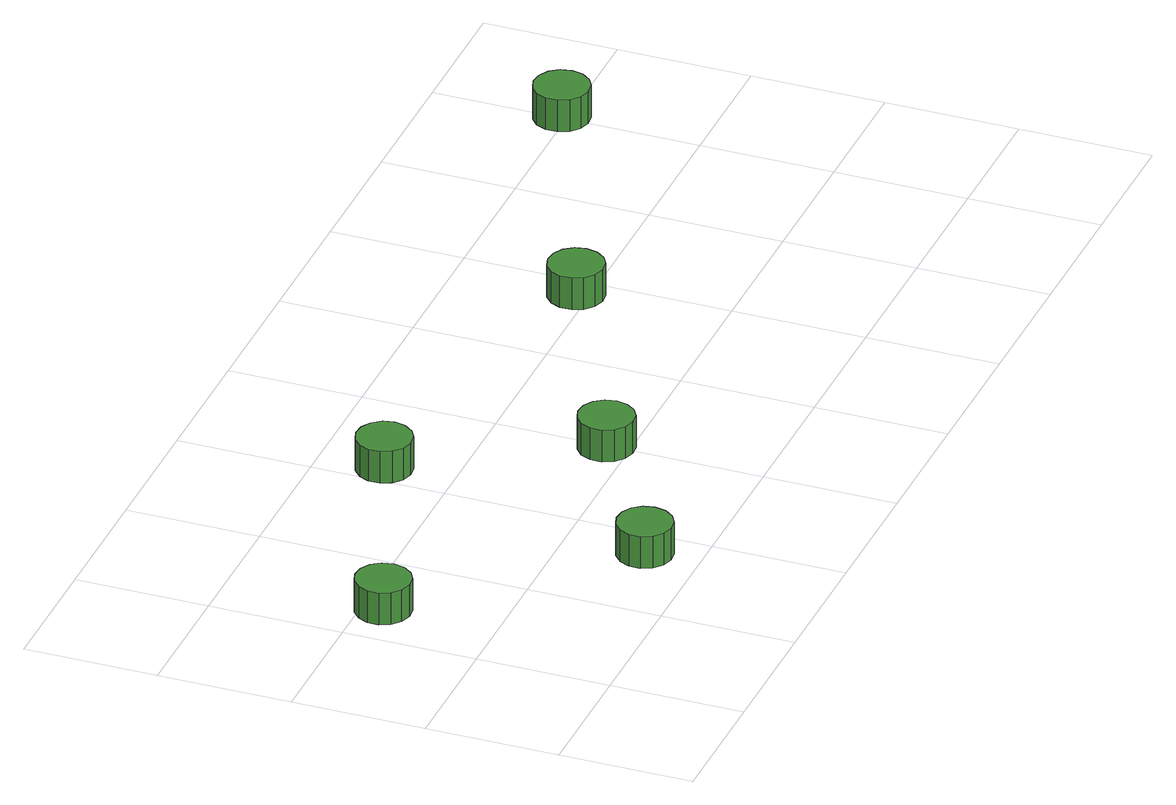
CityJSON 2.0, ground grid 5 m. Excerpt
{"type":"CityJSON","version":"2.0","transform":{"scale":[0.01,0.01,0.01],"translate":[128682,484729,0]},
"CityObjects":{
"tree1":{"type":"SolitaryVegetationObject","attributes":{"function":"something"},"geometry":[{"type":"MultiSurface","lod":"1","boundaries":[[[0,1,2,3,4,5,6,7,8,9,10,11,12,13,14]],[[15,16,17,18,19,20,21,22,23,24,25,26,27,28,29]],[[0,29,28,1]],[[1,28,27,2]],[[2,27,26,3]],[[3,26,25,4]],[[4,25,24,5]],[[5,24,23,6]],[[6,23,22,7]],[[7,22,21,8]],[[8,21,20,9]],[[9,20,19,10]],[[10,19,18,11]],[[11,18,17,12]],[[12,17,16,13]],[[13,16,15,14]],[[14,15,29,0]]]}]},
"tree2":{"type":"SolitaryVegetationObject","attributes":{"function":"something"},"geometry":[{"type":"MultiSurface","lod":"1","boundaries":[[[30,31,32,33,34,35,36,37,38,39,40,41,42,43,44]],[[45,46,47,48,49,50,51,52,53,54,55,56,57,58,59]],[[30,59,58,31]],[[31,58,57,32]],[[32,57,56,33]],[[33,56,55,34]],[[34,55,54,35]],[[35,54,53,36]],[[36,53,52,37]],[[37,52,51,38]],[[38,51,50,39]],[[39,50,49,40]],[[40,49,48,41]],[[41,48,47,42]],[[42,47,46,43]],[[43,46,45,44]],[[44,45,59,30]]]}]},
"tree3":{"type":"SolitaryVegetationObject","attributes":{"function":"something"},"geometry":[{"type":"MultiSurface","lod":"1","boundaries":[[[60,61,62,63,64,65,66,67,68,69,70,71,72,73,74]],[[75,76,77,78,79,80,81,82,83,84,85,86,87,88,89]],[[60,89,88,61]],[[61,88,87,62]],[[62,87,86,63]],[[63,86,85,64]],[[64,85,84,65]],[[65,84,83,66]],[[66,83,82,67]],[[67,82,81,68]],[[68,81,80,69]],[[69,80,79,70]],[[70,79,78,71]],[[71,78,77,72]],[[72,77,76,73]],[[73,76,75,74]],[[74,75,89,60]]]}]},
"tree4":{"type":"SolitaryVegetationObject","attributes":{"function":"something"},"geometry":[{"type":"MultiSurface","lod":"1","boundaries":[[[90,91,92,93,94,95,96,97,98,99,100,101,102,103,104]],[[105,106,107,108,109,110,111,112,113,114,115,116,117,118,119]],[[90,119,118,91]],[[91,118,117,92]],[[92,117,116,93]],[[93,116,115,94]],[[94,115,114,95]],[[95,114,113,96]],[[96,113,112,97]],[[97,112,111,98]],[[98,111,110,99]],[[99,110,109,100]],[[100,109,108,101]],[[101,108,107,102]],[[102,107,106,103]],[[103,106,105,104]],[[104,105,119,90]]]}]},
"tree5":{"type":"SolitaryVegetationObject","attributes":{"function":"something"},"geometry":[{"type":"MultiSurface","lod":"1","boundaries":[[[120,121,122,123,124,125,126,127,128,129,130,131,132,133,134]],[[135,136,137,138,139,140,141,142,143,144,145,146,147,148,149]],[[120,149,148,121]],[[121,148,147,122]],[[122,147,146,123]],[[123,146,145,124]],[[124,145,144,125]],[[125,144,143,126]],[[126,143,142,127]],[[127,142,141,128]],[[128,141,140,129]],[[129,140,139,130]],[[130,139,138,131]],[[131,138,137,132]],[[132,137,136,133]],[[133,136,135,134]],[[134,135,149,120]]]}]},
"tree6":{"type":"SolitaryVegetationObject","attributes":{"function":"something"},"geometry":[{"type":"MultiSurface","lod":"1","boundaries":[[[150,151,152,153,154,155,156,157,158,159,160,161,162,163,164]],[[165,166,167,168,169,170,171,172,173,174,175,176,177,178,179]],[[150,179,178,151]],[[151,178,177,152]],[[152,177,176,153]],[[153,176,175,154]],[[154,175,174,155]],[[155,174,173,156]],[[156,173,172,157]],[[157,172,171,158]],[[158,171,170,159]],[[159,170,169,160]],[[160,169,168,161]],[[161,168,167,162]],[[162,167,166,163]],[[163,166,165,164]],[[164,165,179,150]]]}]}
},
"vertices":[
[280,914,193],[271,957,193],[246,991,193],[209,1013,193],[166,1017,193],[125,1004,193],[93,975,193],[76,936,193],[76,893,193],[93,854,193],[125,825,193],[166,812,193],[209,816,193],[246,838,193],[271,872,193],[271,872,64],[246,838,64],[209,816,64],[166,812,64],[125,825,64],[93,854,64],[76,893,64],[76,936,64],[93,975,64],[125,1004,64],[166,1017,64],[209,1013,64],[246,991,64],[271,957,64],[280,914,64],
[965,199,190],[956,241,190],[931,276,190],[893,297,190],[851,301,190],[810,288,190],[778,259,190],[760,220,190],[760,177,190],[778,138,190],[810,109,190],[851,96,190],[893,100,190],[931,122,190],[956,157,190],[956,157,61],[931,122,61],[893,100,61],[851,96,61],[810,109,61],[778,138,61],[760,177,61],[760,220,61],[778,259,61],[810,288,61],[851,301,61],[893,297,61],[931,276,61],[956,241,61],[965,199,61],
[1182,1255,186],[1173,1297,186],[1147,1331,186],[1110,1353,186],[1067,1357,186],[1027,1344,186],[995,1315,186],[977,1276,186],[977,1233,186],[995,1194,186],[1027,1165,186],[1067,1152,186],[1110,1156,186],[1147,1178,186],[1173,1213,186],[1173,1213,57],[1147,1178,57],[1110,1156,57],[1067,1152,57],[1027,1165,57],[995,1194,57],[977,1233,57],[977,1276,57],[995,1315,57],[1027,1344,57],[1067,1357,57],[1110,1353,57],[1147,1331,57],[1173,1297,57],[1182,1255,57],
[1600,585,180],[1591,627,180],[1566,662,180],[1529,683,180],[1486,688,180],[1445,674,180],[1413,646,180],[1396,606,180],[1396,563,180],[1413,524,180],[1445,495,180],[1486,482,180],[1529,486,180],[1566,508,180],[1591,543,180],[1591,543,51],[1566,508,51],[1529,486,51],[1486,482,51],[1445,495,51],[1413,524,51],[1396,563,51],[1396,606,51],[1413,646,51],[1445,674,51],[1486,688,51],[1529,683,51],[1566,662,51],[1591,627,51],[1600,585,51],
[2516,1047,181],[2507,1089,181],[2482,1124,181],[2445,1145,181],[2402,1150,181],[2361,1137,181],[2329,1108,181],[2312,1069,181],[2312,1026,181],[2329,986,181],[2361,958,181],[2402,944,181],[2445,949,181],[2482,970,181],[2507,1005,181],[2507,1005,52],[2482,970,52],[2445,949,52],[2402,944,52],[2361,958,52],[2329,986,52],[2312,1026,52],[2312,1069,52],[2329,1108,52],[2361,1137,52],[2402,1150,52],[2445,1145,52],[2482,1124,52],[2507,1089,52],[2516,1047,52],
[3615,1520,181],[3606,1562,181],[3581,1597,181],[3544,1618,181],[3501,1623,181],[3460,1609,181],[3428,1581,181],[3411,1541,181],[3411,1498,181],[3428,1459,181],[3460,1430,181],[3501,1417,181],[3544,1422,181],[3581,1443,181],[3606,1478,181],[3606,1478,52],[3581,1443,52],[3544,1422,52],[3501,1417,52],[3460,1430,52],[3428,1459,52],[3411,1498,52],[3411,1541,52],[3428,1581,52],[3460,1609,52],[3501,1623,52],[3544,1618,52],[3581,1597,52],[3606,1562,52],[3615,1520,52]
]}
